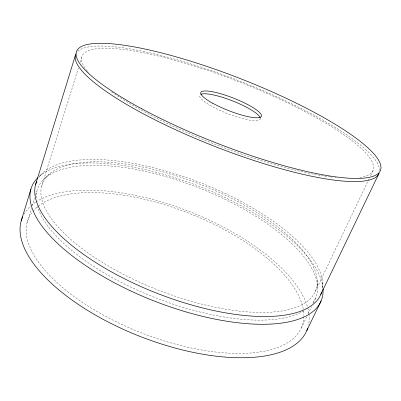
<?xml version="1.0" encoding="UTF-8"?>
<svg xmlns="http://www.w3.org/2000/svg" width="401" height="401" viewBox="0 0 401 401"><rect width="100%" height="100%" fill="white"/><g stroke="black" fill="none" stroke-linecap="round" stroke-linejoin="round"><path stroke-width="0.3" stroke-dasharray="2 1.5" d="M27.093 222.61L31.524 208.299M32.26 205.913L34.661 198.164M35.584 195.182L36.877 191.006M41.539 186.5L78.335 68.3M80.19 62.33L81.679 57.554M315.171 291.818A146.721 56.902 21.4 0 0 131.593 164.936A146.721 56.902 21.4 0 0 90.41 254.625A146.721 56.902 21.4 0 0 315.171 291.818L369.251 178.495M370.594 175.678L373.015 170.6M301.321 327.913L306.685 316.71M308.028 313.913L311.517 306.63M313.126 303.266L315.542 298.229M41.328 174.445L39.138 176.53A155.558 61.599 21.4 0 1 198.986 186.244A155.558 61.599 21.4 0 1 322.915 287.677M45.463 177.813L49.744 173.753M317.191 280.62L317.582 286.59M322.63 282.795L322.935 287.567M303.853 316.6A146.992 64.371 21.4 0 1 142.956 333.482A146.992 64.371 21.4 0 1 32.591 211.728M32.982 211.247A146.992 64.371 21.4 0 1 37.734 206.575M38.18 206.219A146.992 64.371 21.4 0 1 187.553 212.685A146.992 64.371 21.4 0 1 303.261 309.181M303.527 310.88A146.992 64.371 21.4 0 1 303.863 315.346M23.96 214.279A153.047 67.127 21.4 0 1 30.762 205.949M31.203 205.558A153.047 67.127 21.4 0 1 35.509 202.279M36.02 201.944A153.047 67.127 21.4 0 1 187.718 210.906A153.047 67.127 21.4 0 1 307.507 306.986M307.798 308.053A153.047 67.127 21.4 0 1 308.785 312.82M308.945 313.993A153.047 67.127 21.4 0 1 308.474 325.346M36.135 198.079A149.393 59.062 21.4 0 1 195.513 186.58A149.393 59.062 21.4 0 1 312.194 303.642M303.783 310.79A149.393 59.062 21.4 0 1 155.157 297.632A149.393 59.062 21.4 0 1 37.448 206.274M38.812 177.588A152.886 59.388 21.4 0 1 201.548 183.157A152.886 59.388 21.4 0 1 322.249 289.702M77.739 51.398A162.926 34.957 21.4 0 1 242.795 82.315A162.926 34.957 21.4 0 1 379.587 171.006M87.182 70.992A156.32 33.478 21.4 0 1 239.337 81.909A156.32 33.478 21.4 0 1 359.757 177.593M336.133 177.543A156.32 33.478 21.4 0 1 334.995 177.427M332.083 177.102A156.32 33.478 21.4 0 1 330.89 176.951M330.289 176.876A156.32 33.478 21.4 0 1 320.74 175.453M320.123 175.347A156.32 33.478 21.4 0 1 111.087 91.613M88.32 72.335A156.32 33.478 21.4 0 1 87.553 71.438M260.329 118.445A32.501 6.822 21.4 0 1 227.943 113.744A32.501 6.822 21.4 0 1 199.919 94.992"/><path stroke-width="0.6" d="M21.168 220.991L30.872 189.302M35.534 184.781L75.358 55.453M320.745 294.555L379.06 173.297A162.926 34.957 21.4 0 1 213.197 145.794A162.926 34.957 21.4 0 1 75.944 53.794M306.77 330.66L321.106 300.966M307.747 328.038A153.047 67.127 21.4 0 1 140.566 336.619A153.047 67.127 21.4 0 1 22.697 216.766M323.011 288.755A155.558 61.599 21.4 0 1 154.891 301.286A155.558 61.599 21.4 0 1 37.794 177.743M321.712 291.898A152.886 59.388 21.4 0 1 158.58 293.883A152.886 59.388 21.4 0 1 36.641 181.553M200.736 94.365A32.501 6.822 21.4 0 1 232.986 101.067A32.501 6.822 21.4 0 1 260.249 117.939M141.638 108.726A163.162 34.331 21.4 0 0 380.444 170.42A163.162 34.331 21.4 0 0 163.538 53.438A163.162 34.331 21.4 0 0 141.638 108.726M212.836 103.303A32.546 6.702 21.4 0 0 261.267 116.485A32.546 6.702 21.4 0 0 219.157 93.323A32.546 6.702 21.4 0 0 212.836 103.303"/></g></svg>
